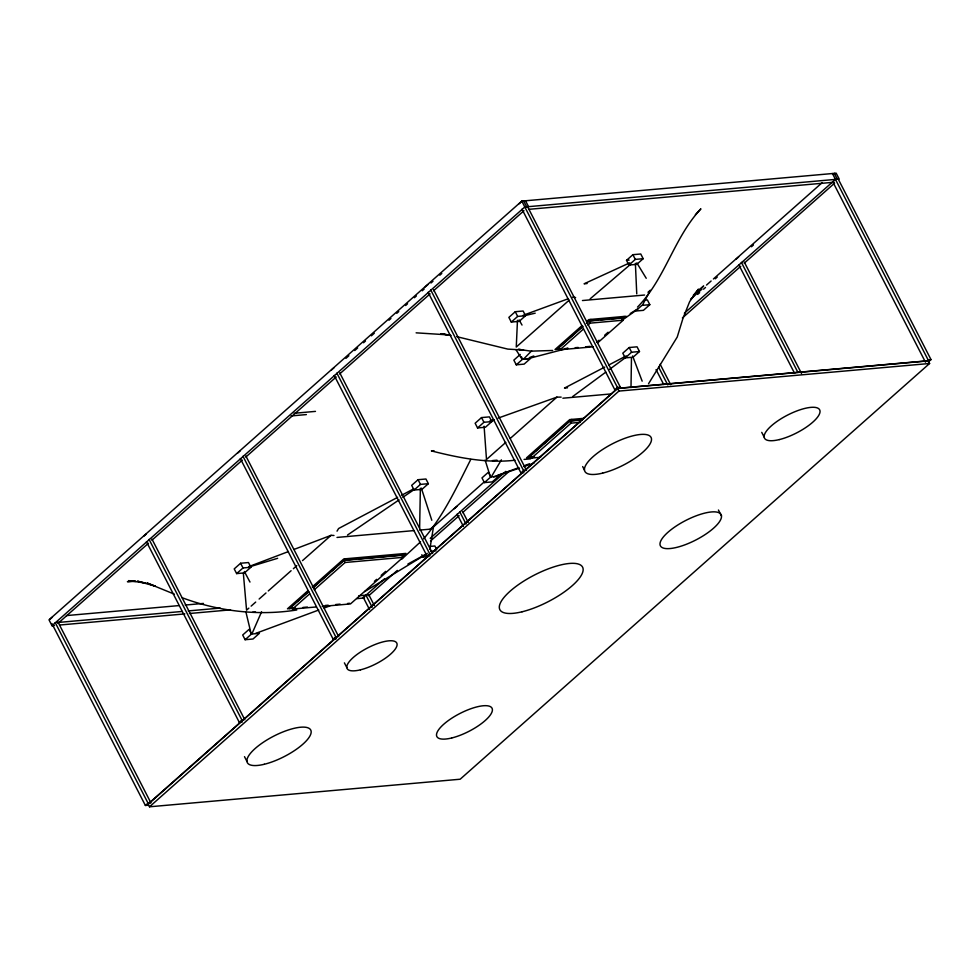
<?xml version="1.0" encoding="UTF-8"?>
<svg xmlns="http://www.w3.org/2000/svg" width="980" height="980" viewBox="0 0 980 980"><rect width="100%" height="100%" fill="white"/><g stroke="black" fill="none" stroke-linecap="round" stroke-linejoin="round"><path stroke-width="1.47" d="M630.998 387.639L631.475 357.639M419.636 527.693L420.371 488.334M517.477 320.301L516.264 347.03L569.209 300.137M429.828 549.413L433.577 526.236L430.159 529.274M252.032 633.607L261.574 611.802M470.78 459.424C456.852 486.864 443.891 515.37 423.593 538.841M642.574 304.952L650.255 290.252L648.001 292.248M337.034 531.16L338.59 528.526L397.623 497.35M491.482 476.562L501.38 459.865M648.539 383.744L677.229 337.046L682.95 318.402L689.651 301.644L698.52 289.137L693.252 295.495L703.664 285.989L697.797 291.183M637.49 307.12C665.371 278.639 673.86 237.809 700.896 208.838L695.384 214.718M523.59 359.048L531.65 350.852M420.543 541.842L401.678 559.225M52.014 625.706L524.815 206.988L839.211 179.071L836.185 173.203L521.801 201.108L49 619.826L52.014 625.706L54.5 625.485M49.784 619.458L52.418 617.13M143.668 536.317L146.302 533.99M237.552 453.164L240.186 450.837M331.436 370.024L334.07 367.696M425.32 286.883L427.954 284.555M519.204 203.742L521.838 201.415L524.741 201.157M345.94 358.337L348.88 355.74M354.748 350.546L357.676 347.949M363.543 342.755L365.503 341.016M371.371 335.822L374.299 333.224M388.974 320.227L390.922 318.5M396.79 313.306L398.75 311.567M405.598 305.515L407.545 303.776M414.393 297.712L416.353 295.985M422.221 290.791L424.181 289.051M431.016 282.987L432.976 281.26M439.824 275.196L441.784 273.469M58.041 623.341L148.47 543.251M151.912 540.213L242.342 460.11M245.784 457.072L336.226 376.982M339.656 373.944L430.098 293.853M433.528 290.803L523.969 210.712M515.26 311.714L508.877 317.373L511.291 322.065L519.167 321.366L525.549 315.719L523.124 311.015L515.26 311.714L517.673 316.418L525.549 315.719M511.291 322.065L517.673 316.418M240.602 563.243L234.22 568.902L236.633 573.594L244.51 572.896L250.892 567.249L248.479 562.545L240.602 563.243L243.016 567.947L250.892 567.249M236.633 573.594L243.016 567.947M520.233 354.466L513.851 360.126L516.264 364.817L524.129 364.119L530.511 358.472L522.646 359.17L516.264 364.817M626.502 260.349L632.896 254.69L640.761 253.992L643.174 258.696L636.792 264.355L628.927 265.053L626.502 260.349L629.136 260.117M628.927 265.053L635.31 259.394L643.174 258.696M248.846 608.139L246.568 610.16L243.346 573.276M251.137 606.118L255.707 602.075M259.124 599.037L265.984 592.974M268.263 590.952L291.097 570.727M293.388 568.706L296.805 565.668M302.514 560.621L331.069 535.337L333.972 535.484M582.083 325.556L555.035 349.505L560.119 349.052M586.579 321.575L588.833 319.578L626.122 316.271L621.614 320.252M582.218 326.707L558.857 347.398L560.058 349.75L593.194 346.81M586.677 322.763L588.894 320.791L597.935 319.995M557.106 349.321L583.027 326.377M586.408 323.388L590.903 319.394M481.523 417.578L475.141 423.238L477.554 427.942L485.431 427.243L491.813 421.584L489.4 416.88L481.523 417.578L483.949 422.282L491.813 421.584M560.058 349.75L583.431 329.06M587.878 325.115L590.107 323.143L623.243 320.203L622.03 317.851M418.068 479.698L411.686 485.345L414.099 490.049L421.976 489.351L428.358 483.691L425.945 479L418.068 479.698L420.481 484.39L428.358 483.691M477.554 427.942L483.949 422.282M245.11 639.707L251.493 634.06L259.369 633.35L252.987 639.009L245.11 639.707L242.697 635.003L249.079 629.356L251.493 634.06M414.099 490.049L420.481 484.39M307.757 590.854L287.483 608.813L295.507 608.102M312.265 586.873L343.809 558.931L405.941 553.418L402.56 556.407M294.723 603.68L291.293 606.706L292.506 609.058L316.295 606.951M297.014 601.647L301.583 597.604M303.874 595.583L308.443 591.528M313.012 587.486L329.01 573.312M331.301 571.279L335.871 567.236M338.161 565.215L343.87 560.156L355.765 559.09M289.553 608.629L308.7 591.675M313.208 587.682L345.879 558.747M292.506 609.058L309.643 593.88M314.225 589.825L345.083 562.495L403.074 557.351L401.861 554.999M621.798 318.451L624.04 316.454M596.82 342.204L599.074 340.207M604.709 335.221L608.09 332.232M597.653 342.865L623.243 320.203M649.814 304.682L643.431 310.342L635.555 311.04L641.937 305.38L649.814 304.682L647.4 299.978L644.767 300.211M505.803 442.384L486.497 459.485L484.096 426.214M510.347 438.366L556.91 397.133L561.148 397.121M629.197 347.52L622.802 353.18L625.228 357.884L633.092 357.185L639.475 351.526L637.061 346.822L629.197 347.52L631.61 352.224L639.475 351.526M432.927 527.363L484.439 481.744M690.508 299.243L701.95 289.112M706.531 285.058L711.113 281.003M713.403 278.969L822.159 182.66M454.34 508.73L456.962 506.403M735.992 259.296L738.614 256.968M401.616 555.599L403.87 553.602M484.402 482.601L490.784 476.942L498.649 476.243L492.266 481.891L484.402 482.601L481.988 477.897L488.371 472.238L490.784 476.942M625.228 357.884L631.61 352.224M697.674 294.38L699.634 292.653M703.542 289.186L705.502 287.459M715.278 278.798L717.238 277.058M751.464 246.752L753.424 245.012M374.397 581.348L376.651 579.351M381.159 575.37L385.667 571.377M403.074 557.351L350.497 603.913L322.249 606.424M362.686 598.119L384.43 578.862M430.22 538.302L505.778 471.392M684.371 313.233L835.475 179.414M368.701 595.767L397.317 570.421M430.514 541.021L459.142 515.664M462.572 512.626L509.502 471.062M682.374 317.973L740.758 266.266M744.188 263.228L834.629 183.138M533.757 452.736L530.376 455.725L531.589 458.077L540.593 457.28M536.011 450.739L541.646 445.741M543.9 443.756L569.809 420.8L571.022 423.152L580.013 422.356M528.637 457.648L571.818 419.403M531.589 458.077L571.022 423.152M421.829 554.692L423.029 557.044L427.292 553.284M51.879 623.537L145.395 805.474L148.017 803.147L150.92 802.889L58.114 622.3M146.461 541.744L239.279 722.333L241.901 720.006L149.095 539.417M240.345 458.603L333.163 639.193L335.785 636.865L242.979 456.276M334.229 375.463L427.047 556.052L429.669 553.725L336.863 373.135M428.113 292.31L520.931 472.899L523.553 470.572L526.456 470.314L433.638 289.725M527.522 206.584L620.34 387.174L617.437 387.431L614.815 389.758L521.997 209.169M148.09 804.053L617.51 388.337L928.17 360.75M617.572 388.472L148.151 804.188L149.499 806.797L460.159 779.223L929.579 363.494L928.232 360.885L617.572 388.472L618.919 391.081L929.579 363.494M618.588 388.729L620.34 387.174M149.499 806.797L618.919 391.081M926.345 361.399L928.097 359.856L931 359.599L838.194 178.997M928.366 361.926L931 359.599M590.193 298.802L630.63 264.257M572.688 396.557L605.799 372.13M609.474 369.423L625.412 357.663M622.202 320.178L636.963 309.766M347.545 535.019L399.068 499.874M402.829 497.301L414.148 489.596M630.226 313.551L637.992 308.712M364.621 591.626L425.467 554.668M407.888 564.051L425.332 554.509M401.641 495.231L413.719 488.849M604.721 367.108L564.492 388.068L567.543 387.786M608.752 365.013L626.183 355.936M629.711 262.848L584.092 283.796L587.13 283.526M248.638 566.685L288.439 551.556M294.123 549.388L331.069 535.337M255.707 633.386L318.782 610.001M324.147 608.029L329.844 605.922M523.246 315.254L568.363 298.704M529.592 357.516L533.794 355.985M497.889 475.251L517.942 467.962M525.109 465.365L529.408 463.81M489.608 421.155L493.908 419.612M498.195 418.08L556.91 397.133M493.602 476.868L519.51 468.073M523.835 466.603L533.916 463.173M248.749 567.089L277.659 558.294M491.139 421.118L494.043 420.298M525.513 359.317L568.033 348.231M523.467 315.94L535.19 313.171M832.498 173.828L835.401 173.57M529.396 209.279L833.968 182.231M582.451 300.542L644.595 295.029M600.948 319.725L608.482 319.051M611.496 318.782L620.524 317.986M589.029 321.06L622.165 318.108M564.639 348.66L567.653 348.39M575.187 347.716L578.2 347.447M585.734 346.785L590.242 346.381M552.647 350.485L530.915 351.146L518.873 349.382M294.159 413.278L315.474 411.38M291.158 415.937L306.385 414.577M562.875 398.211L611.606 393.887M583.823 418.338L569.748 419.587L526.566 457.832L534.639 457.109M571.316 420.665L580.307 419.869M569.944 421.069L581.949 420.004M433.993 450.678L431.396 450.91C458.689 457.795 486.791 463.479 515.002 460.22M492.462 460.576L497.032 460.171M524.067 459.424L530.535 458.848M520.931 472.899L523.822 472.642M337.01 537.432L413.683 530.621M419.685 530.094L430.208 529.163M429.632 546.46L434.875 545.995L436.688 549.523M430.735 551.274L435.978 550.809M358.741 558.833L366.177 558.171M369.154 557.902L378.072 557.118M381.049 556.848L388.484 556.187M391.449 555.93L400.379 555.133M344.005 560.413L401.996 555.268M133.868 581.079L127.4 581.654L135.779 581.348L128.65 580.65L145.163 583.002L137.445 581.165L155.342 586.187L146.902 582.941L174.391 594.174M427.047 556.052L429.938 555.795M423.029 557.044L428.285 556.579M66.432 615.587L179.12 605.579M185.208 605.04L203.485 603.423M57.269 622.545L182.133 611.459M188.234 610.92L220.206 608.078M358.79 595.779L367.929 594.958M59.976 624.995L184.853 613.909M189.422 613.505L230.533 609.854M356.928 598.633L364.548 597.959M302.93 607.453L307.401 607.049M325.238 605.469L328.214 605.199M335.65 604.538L340.109 604.146M347.545 603.484L349.615 603.3M252.522 612.267L255.523 611.998M296.781 609.976C258.304 616.101 218.454 611.312 182.145 597.726M333.163 639.193L336.054 638.936M239.279 722.333L242.17 722.076M145.395 805.474L148.286 805.217M416.12 332.832L447.774 334.854L441.061 333.666M572.59 297.148L575.615 297.54M518.31 349.296L523.59 350.068L507.787 349.101L456.741 336.655M441.196 333.702L451.057 335.515M516.117 349.958L521.777 358.815M636.816 262.873L646.224 278.283M519.082 319.909L522.022 325.066M244.363 571.499L249.986 582.059M834.323 173.362L837.349 179.242M832.461 173.534L928.097 359.856M832.657 181.594L925.475 362.184M744.31 262.15L801.53 373.49M741.407 262.407L797.928 372.388M738.773 264.735L794.609 373.356M761.742 432.364L764.155 437.055M632.896 254.69L635.31 259.394M660.189 364.303L670.663 384.662M658.683 367.28L667.76 384.92M656.061 369.607L663.73 384.54M718.438 510.017L721.464 515.884A34.104 10.988 -27.2 0 1 676.69 547.391A34.104 10.988 -27.2 0 1 674.081 527.473A34.104 10.988 -27.2 0 1 721.464 515.884M588.894 320.791L590.107 323.143M525.525 200.778L528.551 206.657M523.663 200.949L526.677 206.817M521.801 201.108L617.437 387.431M582.659 466.566L584.472 470.094M521.434 356.818L522.646 359.17M430.747 289.982L523.553 470.572M462.658 511.585L468.232 522.438M459.755 511.842L466.039 524.055M457.121 514.169L463.405 526.383M339.766 372.878L432.572 553.467M368.774 594.725L374.36 605.591M365.871 594.983L372.155 607.196M363.237 597.31L369.521 609.536M343.87 560.156L345.083 562.495M245.882 456.019L338.688 636.608M344.397 662.86L346.81 667.564M151.998 539.159L244.804 719.749M244.498 756.658L246.911 761.362M55.211 622.557L148.017 803.147M632.602 355.936L642.157 381.171M421.339 488.101L431.788 520.258M485.125 460.098L490.294 476.488M245.98 612.267L251.088 633.545M635.383 263.363L636.755 293.902M522.046 611.79A46.513 14.994 -27.2 0 0 583.1 568.829A46.513 14.994 -27.2 0 0 518.494 584.619A46.513 14.994 -27.2 0 0 522.046 611.79M779.308 439.591A31.005 9.996 -27.2 0 0 820.003 410.938A31.005 9.996 -27.2 0 0 776.932 421.474A31.005 9.996 -27.2 0 0 779.308 439.591M602.639 473.12A37.215 11.993 -27.2 0 0 651.48 438.746A37.215 11.993 -27.2 0 0 599.797 451.388A37.215 11.993 -27.2 0 0 602.639 473.12M360.444 669.83A27.906 8.992 -27.2 0 0 397.072 644.056A27.906 8.992 -27.2 0 0 358.312 653.525A27.906 8.992 -27.2 0 0 360.444 669.83M451.682 737.989A31.005 9.996 -27.2 0 0 492.377 709.348A31.005 9.996 -27.2 0 0 449.305 719.871A31.005 9.996 -27.2 0 0 451.682 737.989M264.331 764.265A35.66 11.491 -27.2 0 0 311.138 731.325A35.66 11.491 -27.2 0 0 261.611 743.44A35.66 11.491 -27.2 0 0 264.331 764.265"/></g></svg>
